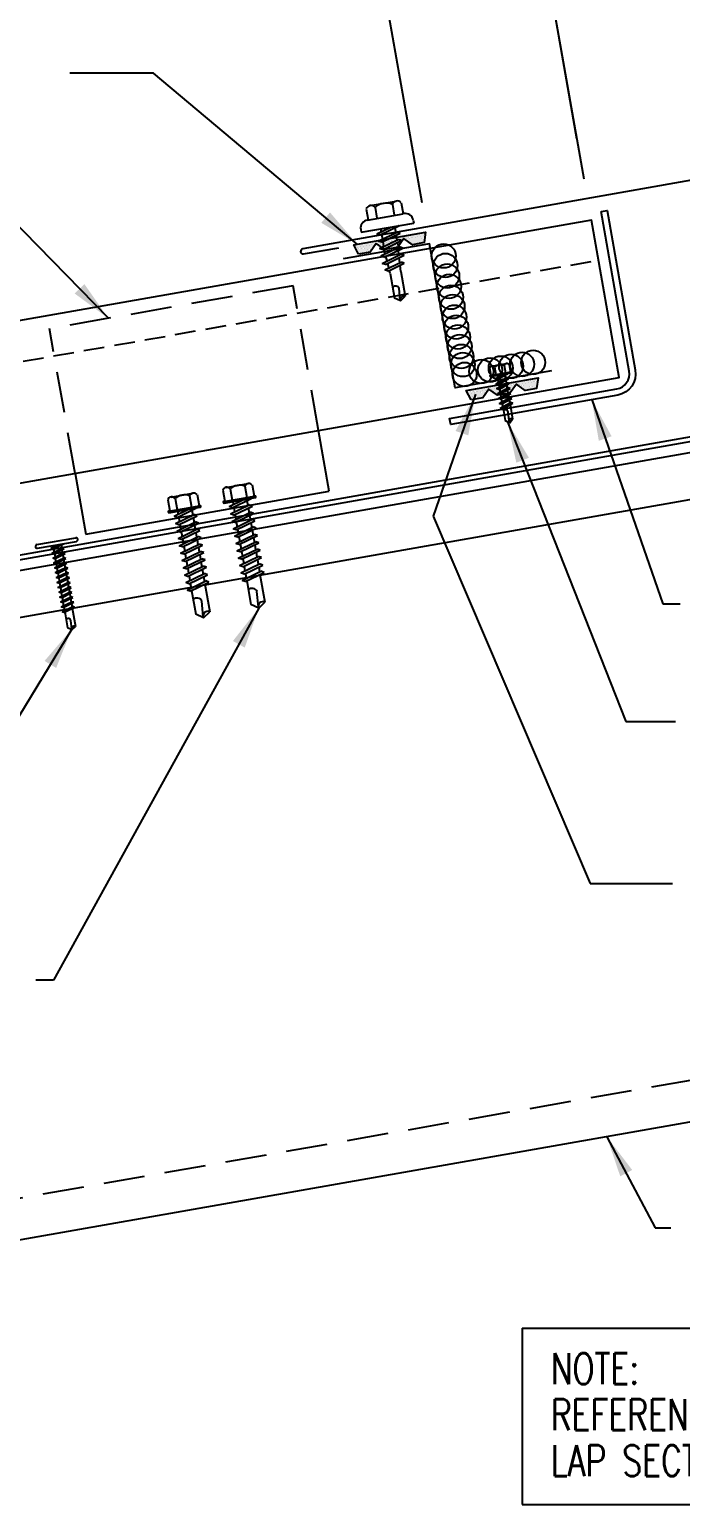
# Model space of a CAD drawing. Header units: inches. Extents: x 0 to 188, y 10 to 98.
# Drawn here: x 13.79 to 21.69, y 9.68 to 27.58 of the extents above; entities that cross this region are included whole.
import ezdxf

# ---------------------------------------------------------------- set-up
doc = ezdxf.new("R2010")
doc.units = ezdxf.units.IN
doc.header["$MEASUREMENT"] = 0
doc.linetypes.add('HIDDEN', pattern=[0.375, 0.25, -0.125])
doc.linetypes.add('HIDDEN2', pattern=[0.1875, 0.125, -0.0625])
for name, color, linetype in [('clip', 5, 'Continuous'), ('CLO', 3, 'Continuous'), ('DIM', 2, 'Continuous'), ('FASTENER', 9, 'Continuous'), ('PANEL', 11, 'Continuous'), ('PURLIN', 1, 'Continuous'), ('SEALANT', 8, 'Continuous'), ('STLA', 12, 'Continuous'), ('TAPE', 8, 'Continuous'), ('TEXT', 2, 'Continuous'), ('TRIM', 6, 'Continuous')]:
    doc.layers.add(name, color=color, linetype=linetype)
doc.styles.add('TEXT', font='SIMPLEX', dxfattribs={"width": 0.75, "height": 6})
doc.styles.add('TEXT1', font='ROMANS.shx', dxfattribs={"width": 0.75, "height": 0.375})
doc.dimstyles.new('DETAIL', dxfattribs={"dimscale": 4, "dimtxt": 0.375, "dimasz": 0.0625, "dimexe": 0.0625, "dimexo": 0.125, "dimgap": 0.0625, "dimtad": 1, "dimdec": 4, "dimzin": 3, "dimdsep": 46, "dimlunit": 4, "dimtxsty": 'TEXT1', "dimblk": 'ARCHTICK', "dimcen": 0.0625, "dimclrd": 7, "dimclre": 7, "dimclrt": 2, "dimadec": 0, "dimazin": 0, "dimtfac": 0.59375, "dimtdec": 4, "dimtmove": 0, "dimatfit": 3, "dimfxl": 0, "dimfrac": 2, "dimtolj": 1, "dimtzin": 3, "dimarcsym": 0})
doc.dimstyles.new('DETAIL$7', dxfattribs={"dimscale": 4, "dimtxt": 6, "dimasz": 0.125, "dimexe": 0.0625, "dimexo": 0.125, "dimgap": 0.0625, "dimtad": 1, "dimdec": 5, "dimzin": 3, "dimdsep": 46, "dimlunit": 4, "dimtxsty": 'TEXT', "dimblk": 'ARCHTICK', "dimcen": 0.0625, "dimclrd": 7, "dimclre": 7, "dimclrt": 2, "dimadec": 0, "dimazin": 0, "dimtfac": 0.666667, "dimtdec": 5, "dimtmove": 0, "dimatfit": 3, "dimfxl": 0, "dimfrac": 2, "dimtolj": 1, "dimtzin": 3, "dimarcsym": 0})

# ---------------------------------------------------------------- blocks, each defined once
blk = doc.blocks.new('_ArchTick')
at = {"color": 0, "linetype": 'ByBlock', "const_width": 0.15}
blk.add_lwpolyline([(-0.5, -0.5), (0.5, 0.5)], dxfattribs=at)
blk = doc.blocks.new('*D12')
at = {"layer": 'DEFPOINTS', "color": 0}
for p in [(19.963, 28.934), (20.61, 25.268), (18.644, 24.983)]:
    blk.add_point(p, dxfattribs=at)
at = {"layer": 'DIM', "color": 7, "lineweight": -2}
for p, q in [((20.523, 25.761), (19.92, 29.18)), ((18.557, 25.475), (17.965, 28.835)), ((18.008, 28.589), (19.963, 28.934))]:
    blk.add_line(p, q, dxfattribs=at)
at = {"layer": 'DIM', "color": 7, "lineweight": -2, "xscale": 0.25, "yscale": 0.25, "zscale": 0.25}
for p, rotation in [((19.963, 28.934), 10), ((18.008, 28.589), 190)]:
    blk.add_blockref('_ArchTick', p, dxfattribs=dict(at, rotation=rotation))
at = {"layer": 'DIM', "color": 2, "insert": (18.902, 29.227), "char_height": 0.375, "attachment_point": 5, "rotation": 10, "style": 'TEXT1'}
blk.add_mtext('\\A1;2"', dxfattribs=at)
blk = doc.blocks.new('sd3')
at = {"layer": 'FASTENER'}
for p, q in [((-0.24, 0.082), (0.24, 0.082)), ((-0.24, 0.037), (0.24, 0.037)), ((-0.078, 0.008), (0.023, 0.037)), ((-0.058, -0.003), (-0.078, 0.008)), ((-0.058, -0.003), (0.08, 0.036)), ((-0.048, 0.037), (-0.048, 0.017)), ((0.05, 0.027), (0.05, -0.016)), ((-0.078, -0.052), (0.06, -0.013)), ((-0.058, -0.064), (-0.078, -0.052)), ((-0.078, -0.112), (0.06, -0.073)), ((-0.058, -0.124), (-0.078, -0.112)), ((-0.078, -0.172), (0.06, -0.133)), ((-0.058, -0.184), (-0.078, -0.172)), ((-0.058, -0.064), (0.08, -0.024)), ((-0.058, -0.124), (0.08, -0.084)), ((-0.058, -0.184), (0.08, -0.144)), ((-0.048, -0.001), (-0.048, -0.044)), ((-0.048, -0.061), (-0.048, -0.104)), ((-0.048, -0.121), (-0.048, -0.164)), ((0.05, -0.033), (0.05, -0.076)), ((0.05, -0.093), (0.05, -0.136)), ((0.05, -0.153), (0.05, -0.196)), ((0.08, -0.024), (0.06, -0.013)), ((0.08, -0.084), (0.06, -0.073)), ((0.08, -0.144), (0.06, -0.133)), ((-0.078, -0.232), (0.06, -0.193)), ((-0.058, -0.244), (-0.078, -0.232)), ((-0.078, -0.292), (0.06, -0.253)), ((-0.058, -0.304), (-0.078, -0.292)), ((-0.078, -0.353), (0.06, -0.313)), ((-0.058, -0.364), (-0.078, -0.353)), ((-0.058, -0.244), (0.08, -0.204)), ((-0.058, -0.304), (0.08, -0.264)), ((-0.058, -0.364), (0.08, -0.325)), ((-0.048, -0.181), (-0.048, -0.224)), ((-0.048, -0.241), (-0.048, -0.284)), ((-0.048, -0.301), (-0.048, -0.344)), ((0.05, -0.213), (0.05, -0.256)), ((0.05, -0.273), (0.05, -0.316)), ((0.05, -0.333), (0.05, -0.376)), ((0.08, -0.204), (0.06, -0.193)), ((0.08, -0.264), (0.06, -0.253)), ((0.08, -0.325), (0.06, -0.313)), ((-0.078, -0.413), (0.06, -0.373)), ((-0.058, -0.424), (-0.078, -0.413)), ((-0.078, -0.473), (0.06, -0.433)), ((-0.058, -0.484), (-0.078, -0.473)), ((-0.078, -0.533), (0.06, -0.493)), ((-0.058, -0.544), (-0.078, -0.533)), ((-0.058, -0.424), (0.08, -0.385)), ((-0.058, -0.484), (0.08, -0.445)), ((-0.058, -0.544), (0.08, -0.505)), ((-0.048, -0.361), (-0.048, -0.404)), ((-0.048, -0.421), (-0.048, -0.464)), ((-0.048, -0.481), (-0.048, -0.524)), ((0.05, -0.393), (0.05, -0.436)), ((0.05, -0.453), (0.05, -0.496)), ((0.05, -0.513), (0.05, -0.556)), ((0.08, -0.385), (0.06, -0.373)), ((0.08, -0.445), (0.06, -0.433)), ((0.08, -0.505), (0.06, -0.493)), ((-0.078, -0.593), (0.06, -0.553)), ((-0.058, -0.604), (-0.078, -0.593)), ((-0.078, -0.653), (0.06, -0.614)), ((-0.058, -0.664), (-0.078, -0.653)), ((-0.078, -0.713), (0.06, -0.674)), ((-0.058, -0.724), (-0.078, -0.713)), ((-0.058, -0.604), (0.08, -0.565)), ((-0.058, -0.664), (0.08, -0.625)), ((-0.058, -0.724), (0.08, -0.685)), ((-0.048, -0.541), (-0.048, -0.584)), ((-0.048, -0.601), (-0.048, -0.644)), ((-0.048, -0.662), (-0.048, -0.704)), ((0.05, -0.573), (0.05, -0.616)), ((0.05, -0.634), (0.05, -0.676)), ((0.05, -0.694), (0.05, -0.737)), ((0.08, -0.565), (0.06, -0.553)), ((0.08, -0.625), (0.06, -0.614)), ((0.08, -0.685), (0.06, -0.674)), ((-0.078, -0.773), (0.06, -0.734)), ((-0.058, -0.785), (-0.078, -0.773)), ((-0.058, -0.785), (0.08, -0.745)), ((-0.048, -0.722), (-0.048, -0.765)), ((-0.048, -0.782), (-0.048, -0.977)), ((0.05, -0.754), (0.05, -0.977)), ((0.08, -0.745), (0.06, -0.734)), ((0.001, -1.011), (-0.048, -0.977)), ((0, -1.003), (0.009, -0.896)), ((0.001, -1.011), (0.05, -0.977))]:
    blk.add_line(p, q, dxfattribs=at)
for centre, radius, start, end in [((-0.238, 0.06), 0.0227, 94.6639, 265.3361), ((0.238, 0.06), 0.0227, 274.6639, 85.3361), ((-0.025, -0.903), 0.0349, 11.1445, 130.906), ((0.032, -1.003), 0.032, 55.4585, 194.8454)]:
    blk.add_arc(centre, radius, start, end, dxfattribs=at)
blk = doc.blocks.new('*X8')
at = {"color": 0}
for p, q in [((-0.434, 0.135), (-0.434, 0.135)), ((-0.434, 0.123), (-0.434, 0.123)), ((-0.422, 0.141), (-0.422, 0.141)), ((-0.422, 0.129), (-0.422, 0.129)), ((-0.422, 0.117), (-0.422, 0.117)), ((-0.422, 0.105), (-0.422, 0.105)), ((-0.422, 0.094), (-0.422, 0.094)), ((-0.422, 0.082), (-0.422, 0.082)), ((-0.41, 0.135), (-0.41, 0.135)), ((-0.41, 0.123), (-0.41, 0.123)), ((-0.41, 0.111), (-0.41, 0.111)), ((-0.41, 0.1), (-0.41, 0.1)), ((-0.41, 0.088), (-0.41, 0.088)), ((-0.41, 0.076), (-0.41, 0.076)), ((-0.41, 0.064), (-0.41, 0.064)), ((-0.41, 0.053), (-0.41, 0.053)), ((-0.41, 0.041), (-0.41, 0.041)), ((-0.398, 0.141), (-0.398, 0.141)), ((-0.398, 0.129), (-0.398, 0.129)), ((-0.398, 0.117), (-0.398, 0.117)), ((-0.398, 0.105), (-0.398, 0.105)), ((-0.398, 0.094), (-0.398, 0.094)), ((-0.398, 0.082), (-0.398, 0.082)), ((-0.398, 0.07), (-0.398, 0.07)), ((-0.398, 0.059), (-0.398, 0.059)), ((-0.398, 0.047), (-0.398, 0.047)), ((-0.398, 0.035), (-0.398, 0.035)), ((-0.398, 0.023), (-0.398, 0.023)), ((-0.387, 0.135), (-0.387, 0.135)), ((-0.387, 0.123), (-0.387, 0.123)), ((-0.387, 0.111), (-0.387, 0.111)), ((-0.387, 0.1), (-0.387, 0.1)), ((-0.387, 0.088), (-0.387, 0.088)), ((-0.387, 0.076), (-0.387, 0.076)), ((-0.387, 0.064), (-0.387, 0.064)), ((-0.387, 0.053), (-0.387, 0.053)), ((-0.387, 0.041), (-0.387, 0.041)), ((-0.387, 0.029), (-0.387, 0.029)), ((-0.375, 0.141), (-0.375, 0.141)), ((-0.375, 0.129), (-0.375, 0.129)), ((-0.375, 0.117), (-0.375, 0.117)), ((-0.375, 0.105), (-0.375, 0.105)), ((-0.375, 0.094), (-0.375, 0.094)), ((-0.375, 0.082), (-0.375, 0.082)), ((-0.375, 0.07), (-0.375, 0.07)), ((-0.375, 0.059), (-0.375, 0.059)), ((-0.375, 0.047), (-0.375, 0.047)), ((-0.375, 0.035), (-0.375, 0.035)), ((-0.375, 0.023), (-0.375, 0.023)), ((-0.363, 0.135), (-0.363, 0.135)), ((-0.363, 0.123), (-0.363, 0.123)), ((-0.363, 0.111), (-0.363, 0.111)), ((-0.363, 0.1), (-0.363, 0.1)), ((-0.363, 0.088), (-0.363, 0.088)), ((-0.363, 0.076), (-0.363, 0.076)), ((-0.363, 0.064), (-0.363, 0.064)), ((-0.363, 0.053), (-0.363, 0.053)), ((-0.363, 0.041), (-0.363, 0.041)), ((-0.363, 0.029), (-0.363, 0.029)), ((-0.352, 0.141), (-0.352, 0.141)), ((-0.352, 0.129), (-0.352, 0.129)), ((-0.352, 0.117), (-0.352, 0.117)), ((-0.352, 0.105), (-0.352, 0.105)), ((-0.352, 0.094), (-0.352, 0.094)), ((-0.352, 0.082), (-0.352, 0.082)), ((-0.352, 0.07), (-0.352, 0.07)), ((-0.352, 0.059), (-0.352, 0.059)), ((-0.352, 0.047), (-0.352, 0.047)), ((-0.352, 0.035), (-0.352, 0.035)), ((-0.352, 0.023), (-0.352, 0.023)), ((-0.34, 0.135), (-0.34, 0.135)), ((-0.34, 0.123), (-0.34, 0.123)), ((-0.34, 0.111), (-0.34, 0.111)), ((-0.34, 0.1), (-0.34, 0.1)), ((-0.34, 0.088), (-0.34, 0.088)), ((-0.34, 0.076), (-0.34, 0.076)), ((-0.34, 0.064), (-0.34, 0.064)), ((-0.34, 0.053), (-0.34, 0.053)), ((-0.34, 0.041), (-0.34, 0.041)), ((-0.34, 0.029), (-0.34, 0.029)), ((-0.328, 0.141), (-0.328, 0.141)), ((-0.328, 0.129), (-0.328, 0.129)), ((-0.328, 0.117), (-0.328, 0.117)), ((-0.328, 0.105), (-0.328, 0.105)), ((-0.328, 0.094), (-0.328, 0.094)), ((-0.328, 0.082), (-0.328, 0.082)), ((-0.328, 0.07), (-0.328, 0.07)), ((-0.328, 0.059), (-0.328, 0.059)), ((-0.328, 0.047), (-0.328, 0.047)), ((-0.328, 0.035), (-0.328, 0.035)), ((-0.328, 0.023), (-0.328, 0.023)), ((-0.316, 0.135), (-0.316, 0.135)), ((-0.316, 0.123), (-0.316, 0.123)), ((-0.316, 0.111), (-0.316, 0.111)), ((-0.316, 0.1), (-0.316, 0.1)), ((-0.316, 0.088), (-0.316, 0.088)), ((-0.316, 0.076), (-0.316, 0.076)), ((-0.316, 0.064), (-0.316, 0.064)), ((-0.316, 0.053), (-0.316, 0.053)), ((-0.316, 0.041), (-0.316, 0.041)), ((-0.316, 0.029), (-0.316, 0.029)), ((-0.305, 0.141), (-0.305, 0.141)), ((-0.305, 0.129), (-0.305, 0.129)), ((-0.305, 0.117), (-0.305, 0.117)), ((-0.305, 0.105), (-0.305, 0.105)), ((-0.305, 0.094), (-0.305, 0.094)), ((-0.305, 0.082), (-0.305, 0.082)), ((-0.305, 0.07), (-0.305, 0.07)), ((-0.305, 0.059), (-0.305, 0.059)), ((-0.305, 0.047), (-0.305, 0.047)), ((-0.305, 0.035), (-0.305, 0.035)), ((-0.305, 0.023), (-0.305, 0.023)), ((-0.293, 0.135), (-0.293, 0.135)), ((-0.293, 0.123), (-0.293, 0.123)), ((-0.293, 0.111), (-0.293, 0.111)), ((-0.293, 0.1), (-0.293, 0.1)), ((-0.293, 0.088), (-0.293, 0.088)), ((-0.293, 0.076), (-0.293, 0.076)), ((-0.293, 0.064), (-0.293, 0.064)), ((-0.293, 0.053), (-0.293, 0.053)), ((-0.293, 0.041), (-0.293, 0.041)), ((-0.293, 0.029), (-0.293, 0.029)), ((-0.281, 0.141), (-0.281, 0.141)), ((-0.281, 0.129), (-0.281, 0.129)), ((-0.281, 0.117), (-0.281, 0.117)), ((-0.281, 0.105), (-0.281, 0.105)), ((-0.281, 0.094), (-0.281, 0.094)), ((-0.281, 0.082), (-0.281, 0.082)), ((-0.281, 0.07), (-0.281, 0.07)), ((-0.281, 0.059), (-0.281, 0.059)), ((-0.281, 0.047), (-0.281, 0.047)), ((-0.281, 0.035), (-0.281, 0.035)), ((-0.281, 0.023), (-0.281, 0.023)), ((-0.27, 0.135), (-0.27, 0.135)), ((-0.27, 0.123), (-0.27, 0.123)), ((-0.27, 0.111), (-0.27, 0.111)), ((-0.27, 0.1), (-0.27, 0.1)), ((-0.27, 0.088), (-0.27, 0.088)), ((-0.27, 0.076), (-0.27, 0.076)), ((-0.27, 0.064), (-0.27, 0.064)), ((-0.27, 0.053), (-0.27, 0.053)), ((-0.27, 0.041), (-0.27, 0.041)), ((-0.27, 0.029), (-0.27, 0.029)), ((-0.258, 0.141), (-0.258, 0.141)), ((-0.258, 0.129), (-0.258, 0.129)), ((-0.258, 0.117), (-0.258, 0.117)), ((-0.258, 0.105), (-0.258, 0.105)), ((-0.258, 0.094), (-0.258, 0.094)), ((-0.258, 0.082), (-0.258, 0.082)), ((-0.258, 0.07), (-0.258, 0.07)), ((-0.258, 0.059), (-0.258, 0.059)), ((-0.258, 0.047), (-0.258, 0.047)), ((-0.258, 0.035), (-0.258, 0.035)), ((-0.258, 0.023), (-0.258, 0.023)), ((-0.246, 0.135), (-0.246, 0.135)), ((-0.246, 0.123), (-0.246, 0.123)), ((-0.246, 0.111), (-0.246, 0.111)), ((-0.246, 0.1), (-0.246, 0.1)), ((-0.246, 0.088), (-0.246, 0.088)), ((-0.246, 0.076), (-0.246, 0.076)), ((-0.246, 0.064), (-0.246, 0.064)), ((-0.246, 0.053), (-0.246, 0.053)), ((-0.246, 0.041), (-0.246, 0.041)), ((-0.234, 0.141), (-0.234, 0.141)), ((-0.234, 0.129), (-0.234, 0.129)), ((-0.234, 0.117), (-0.234, 0.117)), ((-0.234, 0.105), (-0.234, 0.105)), ((-0.234, 0.094), (-0.234, 0.094)), ((-0.234, 0.082), (-0.234, 0.082)), ((-0.234, 0.07), (-0.234, 0.07)), ((-0.234, 0.059), (-0.234, 0.059)), ((-0.234, 0.047), (-0.234, 0.047)), ((-0.223, 0.135), (-0.223, 0.135)), ((-0.223, 0.123), (-0.223, 0.123)), ((-0.223, 0.111), (-0.223, 0.111)), ((-0.223, 0.1), (-0.223, 0.1)), ((-0.223, 0.088), (-0.223, 0.088)), ((-0.223, 0.076), (-0.223, 0.076)), ((-0.223, 0.064), (-0.223, 0.064)), ((-0.211, 0.141), (-0.211, 0.141)), ((-0.211, 0.129), (-0.211, 0.129)), ((-0.211, 0.117), (-0.211, 0.117)), ((-0.211, 0.105), (-0.211, 0.105)), ((-0.211, 0.094), (-0.211, 0.094)), ((-0.211, 0.082), (-0.211, 0.082)), ((-0.211, 0.07), (-0.211, 0.07)), ((-0.199, 0.135), (-0.199, 0.135)), ((-0.199, 0.123), (-0.199, 0.123)), ((-0.199, 0.111), (-0.199, 0.111)), ((-0.199, 0.1), (-0.199, 0.1)), ((-0.199, 0.088), (-0.199, 0.088)), ((-0.188, 0.141), (-0.188, 0.141)), ((-0.188, 0.129), (-0.188, 0.129)), ((-0.188, 0.117), (-0.188, 0.117)), ((-0.188, 0.105), (-0.188, 0.105)), ((-0.188, 0.094), (-0.188, 0.094)), ((-0.176, 0.135), (-0.176, 0.135)), ((-0.176, 0.123), (-0.176, 0.123)), ((-0.176, 0.111), (-0.176, 0.111)), ((-0.164, 0.141), (-0.164, 0.141)), ((-0.164, 0.129), (-0.164, 0.129)), ((-0.164, 0.117), (-0.164, 0.117)), ((-0.164, 0.105), (-0.164, 0.105)), ((-0.152, 0.135), (-0.152, 0.135)), ((-0.152, 0.123), (-0.152, 0.123)), ((-0.152, 0.111), (-0.152, 0.111)), ((-0.152, 0.1), (-0.152, 0.1)), ((-0.141, 0.141), (-0.141, 0.141)), ((-0.141, 0.129), (-0.141, 0.129)), ((-0.141, 0.117), (-0.141, 0.117)), ((-0.141, 0.105), (-0.141, 0.105)), ((-0.141, 0.094), (-0.141, 0.094)), ((-0.141, 0.082), (-0.141, 0.082)), ((-0.129, 0.135), (-0.129, 0.135)), ((-0.129, 0.123), (-0.129, 0.123)), ((-0.129, 0.111), (-0.129, 0.111)), ((-0.129, 0.1), (-0.129, 0.1)), ((-0.129, 0.088), (-0.129, 0.088)), ((-0.129, 0.076), (-0.129, 0.076)), ((-0.117, 0.141), (-0.117, 0.141)), ((-0.117, 0.129), (-0.117, 0.129)), ((-0.117, 0.117), (-0.117, 0.117)), ((-0.117, 0.105), (-0.117, 0.105)), ((-0.117, 0.094), (-0.117, 0.094)), ((-0.117, 0.082), (-0.117, 0.082)), ((-0.117, 0.07), (-0.117, 0.07)), ((-0.117, 0.059), (-0.117, 0.059)), ((-0.105, 0.135), (-0.105, 0.135)), ((-0.105, 0.123), (-0.105, 0.123)), ((-0.105, 0.111), (-0.105, 0.111)), ((-0.105, 0.1), (-0.105, 0.1)), ((-0.105, 0.088), (-0.105, 0.088)), ((-0.105, 0.076), (-0.105, 0.076)), ((-0.105, 0.064), (-0.105, 0.064)), ((-0.105, 0.053), (-0.105, 0.053)), ((-0.094, 0.141), (-0.094, 0.141)), ((-0.094, 0.129), (-0.094, 0.129)), ((-0.094, 0.117), (-0.094, 0.117)), ((-0.094, 0.105), (-0.094, 0.105)), ((-0.094, 0.094), (-0.094, 0.094)), ((-0.094, 0.082), (-0.094, 0.082)), ((-0.094, 0.07), (-0.094, 0.07)), ((-0.094, 0.059), (-0.094, 0.059)), ((-0.094, 0.047), (-0.094, 0.047)), ((-0.094, 0.035), (-0.094, 0.035)), ((-0.082, 0.135), (-0.082, 0.135)), ((-0.082, 0.123), (-0.082, 0.123)), ((-0.082, 0.111), (-0.082, 0.111)), ((-0.082, 0.1), (-0.082, 0.1)), ((-0.082, 0.088), (-0.082, 0.088)), ((-0.082, 0.076), (-0.082, 0.076)), ((-0.082, 0.064), (-0.082, 0.064)), ((-0.082, 0.053), (-0.082, 0.053)), ((-0.082, 0.041), (-0.082, 0.041)), ((-0.082, 0.029), (-0.082, 0.029)), ((-0.07, 0.141), (-0.07, 0.141)), ((-0.07, 0.129), (-0.07, 0.129)), ((-0.07, 0.117), (-0.07, 0.117)), ((-0.07, 0.105), (-0.07, 0.105)), ((-0.07, 0.094), (-0.07, 0.094)), ((-0.07, 0.082), (-0.07, 0.082)), ((-0.07, 0.07), (-0.07, 0.07)), ((-0.07, 0.059), (-0.07, 0.059)), ((-0.07, 0.047), (-0.07, 0.047)), ((-0.07, 0.035), (-0.07, 0.035)), ((-0.07, 0.023), (-0.07, 0.023)), ((-0.059, 0.135), (-0.059, 0.135)), ((-0.059, 0.123), (-0.059, 0.123)), ((-0.059, 0.111), (-0.059, 0.111)), ((-0.059, 0.1), (-0.059, 0.1)), ((-0.059, 0.088), (-0.059, 0.088)), ((-0.059, 0.076), (-0.059, 0.076)), ((-0.059, 0.064), (-0.059, 0.064)), ((-0.059, 0.053), (-0.059, 0.053)), ((-0.059, 0.041), (-0.059, 0.041)), ((-0.059, 0.029), (-0.059, 0.029)), ((-0.047, 0.141), (-0.047, 0.141)), ((-0.047, 0.129), (-0.047, 0.129)), ((-0.047, 0.117), (-0.047, 0.117)), ((-0.047, 0.105), (-0.047, 0.105)), ((-0.047, 0.094), (-0.047, 0.094)), ((-0.047, 0.082), (-0.047, 0.082)), ((-0.047, 0.07), (-0.047, 0.07)), ((-0.047, 0.059), (-0.047, 0.059)), ((-0.047, 0.047), (-0.047, 0.047)), ((-0.047, 0.035), (-0.047, 0.035)), ((-0.047, 0.023), (-0.047, 0.023)), ((-0.035, 0.135), (-0.035, 0.135)), ((-0.035, 0.123), (-0.035, 0.123)), ((-0.035, 0.111), (-0.035, 0.111)), ((-0.035, 0.1), (-0.035, 0.1)), ((-0.035, 0.088), (-0.035, 0.088)), ((-0.035, 0.076), (-0.035, 0.076)), ((-0.035, 0.064), (-0.035, 0.064)), ((-0.035, 0.053), (-0.035, 0.053)), ((-0.035, 0.041), (-0.035, 0.041)), ((-0.035, 0.029), (-0.035, 0.029)), ((-0.023, 0.141), (-0.023, 0.141)), ((-0.023, 0.129), (-0.023, 0.129)), ((-0.023, 0.117), (-0.023, 0.117)), ((-0.023, 0.105), (-0.023, 0.105)), ((-0.023, 0.094), (-0.023, 0.094)), ((-0.023, 0.082), (-0.023, 0.082)), ((-0.023, 0.07), (-0.023, 0.07)), ((-0.023, 0.059), (-0.023, 0.059)), ((-0.023, 0.047), (-0.023, 0.047)), ((-0.023, 0.035), (-0.023, 0.035)), ((-0.023, 0.023), (-0.023, 0.023)), ((-0.012, 0.135), (-0.012, 0.135)), ((-0.012, 0.123), (-0.012, 0.123)), ((-0.012, 0.111), (-0.012, 0.111)), ((-0.012, 0.1), (-0.012, 0.1)), ((-0.012, 0.088), (-0.012, 0.088)), ((-0.012, 0.076), (-0.012, 0.076)), ((-0.012, 0.064), (-0.012, 0.064)), ((-0.012, 0.053), (-0.012, 0.053)), ((-0.012, 0.041), (-0.012, 0.041)), ((-0.012, 0.029), (-0.012, 0.029)), ((0, 0.141), (0, 0.141)), ((0, 0.129), (0, 0.129)), ((0, 0.117), (0, 0.117)), ((0, 0.105), (0, 0.105)), ((0, 0.094), (0, 0.094)), ((0, 0.082), (0, 0.082)), ((0, 0.07), (0, 0.07)), ((0, 0.059), (0, 0.059)), ((0, 0.047), (0, 0.047)), ((0, 0.035), (0, 0.035)), ((0, 0.023), (0, 0.023)), ((0.012, 0.135), (0.012, 0.135)), ((0.012, 0.123), (0.012, 0.123)), ((0.012, 0.111), (0.012, 0.111)), ((0.012, 0.1), (0.012, 0.1)), ((0.012, 0.088), (0.012, 0.088)), ((0.012, 0.076), (0.012, 0.076)), ((0.012, 0.064), (0.012, 0.064)), ((0.012, 0.053), (0.012, 0.053)), ((0.012, 0.041), (0.012, 0.041)), ((0.012, 0.029), (0.012, 0.029)), ((0.023, 0.141), (0.023, 0.141)), ((0.023, 0.129), (0.023, 0.129)), ((0.023, 0.117), (0.023, 0.117)), ((0.023, 0.105), (0.023, 0.105)), ((0.023, 0.094), (0.023, 0.094)), ((0.023, 0.082), (0.023, 0.082)), ((0.023, 0.07), (0.023, 0.07)), ((0.023, 0.059), (0.023, 0.059)), ((0.023, 0.047), (0.023, 0.047)), ((0.023, 0.035), (0.023, 0.035)), ((0.023, 0.023), (0.023, 0.023)), ((0.035, 0.135), (0.035, 0.135)), ((0.035, 0.123), (0.035, 0.123)), ((0.035, 0.111), (0.035, 0.111)), ((0.035, 0.1), (0.035, 0.1)), ((0.035, 0.088), (0.035, 0.088)), ((0.035, 0.076), (0.035, 0.076)), ((0.035, 0.064), (0.035, 0.064)), ((0.035, 0.053), (0.035, 0.053)), ((0.035, 0.041), (0.035, 0.041)), ((0.035, 0.029), (0.035, 0.029)), ((0.047, 0.141), (0.047, 0.141)), ((0.047, 0.129), (0.047, 0.129)), ((0.047, 0.117), (0.047, 0.117)), ((0.047, 0.105), (0.047, 0.105)), ((0.047, 0.094), (0.047, 0.094)), ((0.047, 0.082), (0.047, 0.082)), ((0.047, 0.07), (0.047, 0.07)), ((0.047, 0.059), (0.047, 0.059)), ((0.047, 0.047), (0.047, 0.047)), ((0.047, 0.035), (0.047, 0.035)), ((0.047, 0.023), (0.047, 0.023)), ((0.059, 0.135), (0.059, 0.135)), ((0.059, 0.123), (0.059, 0.123)), ((0.059, 0.111), (0.059, 0.111)), ((0.059, 0.1), (0.059, 0.1)), ((0.059, 0.088), (0.059, 0.088)), ((0.059, 0.076), (0.059, 0.076)), ((0.059, 0.064), (0.059, 0.064)), ((0.059, 0.053), (0.059, 0.053)), ((0.059, 0.041), (0.059, 0.041)), ((0.059, 0.029), (0.059, 0.029)), ((0.07, 0.141), (0.07, 0.141)), ((0.07, 0.129), (0.07, 0.129)), ((0.07, 0.117), (0.07, 0.117)), ((0.07, 0.105), (0.07, 0.105)), ((0.07, 0.094), (0.07, 0.094)), ((0.07, 0.082), (0.07, 0.082)), ((0.07, 0.07), (0.07, 0.07)), ((0.07, 0.059), (0.07, 0.059)), ((0.07, 0.047), (0.07, 0.047)), ((0.07, 0.035), (0.07, 0.035)), ((0.07, 0.023), (0.07, 0.023)), ((0.082, 0.135), (0.082, 0.135)), ((0.082, 0.123), (0.082, 0.123)), ((0.082, 0.111), (0.082, 0.111)), ((0.082, 0.1), (0.082, 0.1)), ((0.082, 0.088), (0.082, 0.088)), ((0.082, 0.076), (0.082, 0.076)), ((0.082, 0.064), (0.082, 0.064)), ((0.082, 0.053), (0.082, 0.053)), ((0.082, 0.041), (0.082, 0.041)), ((0.082, 0.029), (0.082, 0.029)), ((0.094, 0.141), (0.094, 0.141)), ((0.094, 0.129), (0.094, 0.129)), ((0.094, 0.117), (0.094, 0.117)), ((0.094, 0.105), (0.094, 0.105)), ((0.094, 0.094), (0.094, 0.094)), ((0.094, 0.082), (0.094, 0.082)), ((0.094, 0.07), (0.094, 0.07)), ((0.094, 0.059), (0.094, 0.059)), ((0.094, 0.047), (0.094, 0.047)), ((0.094, 0.035), (0.094, 0.035)), ((0.105, 0.135), (0.105, 0.135)), ((0.105, 0.123), (0.105, 0.123)), ((0.105, 0.111), (0.105, 0.111)), ((0.105, 0.1), (0.105, 0.1)), ((0.105, 0.088), (0.105, 0.088)), ((0.105, 0.076), (0.105, 0.076)), ((0.105, 0.064), (0.105, 0.064)), ((0.105, 0.053), (0.105, 0.053)), ((0.117, 0.141), (0.117, 0.141)), ((0.117, 0.129), (0.117, 0.129)), ((0.117, 0.117), (0.117, 0.117)), ((0.117, 0.105), (0.117, 0.105)), ((0.117, 0.094), (0.117, 0.094)), ((0.117, 0.082), (0.117, 0.082)), ((0.117, 0.07), (0.117, 0.07)), ((0.117, 0.059), (0.117, 0.059)), ((0.129, 0.135), (0.129, 0.135)), ((0.129, 0.123), (0.129, 0.123)), ((0.129, 0.111), (0.129, 0.111)), ((0.129, 0.1), (0.129, 0.1)), ((0.129, 0.088), (0.129, 0.088)), ((0.129, 0.076), (0.129, 0.076)), ((0.141, 0.141), (0.141, 0.141)), ((0.141, 0.129), (0.141, 0.129)), ((0.141, 0.117), (0.141, 0.117)), ((0.141, 0.105), (0.141, 0.105)), ((0.141, 0.094), (0.141, 0.094)), ((0.141, 0.082), (0.141, 0.082)), ((0.152, 0.135), (0.152, 0.135)), ((0.152, 0.123), (0.152, 0.123)), ((0.152, 0.111), (0.152, 0.111)), ((0.152, 0.1), (0.152, 0.1)), ((0.164, 0.141), (0.164, 0.141)), ((0.164, 0.129), (0.164, 0.129)), ((0.164, 0.117), (0.164, 0.117)), ((0.164, 0.105), (0.164, 0.105)), ((0.176, 0.135), (0.176, 0.135)), ((0.176, 0.123), (0.176, 0.123)), ((0.176, 0.111), (0.176, 0.111)), ((0.188, 0.141), (0.188, 0.141)), ((0.188, 0.129), (0.188, 0.129)), ((0.188, 0.117), (0.188, 0.117)), ((0.188, 0.105), (0.188, 0.105)), ((0.188, 0.094), (0.188, 0.094)), ((0.199, 0.135), (0.199, 0.135)), ((0.199, 0.123), (0.199, 0.123)), ((0.199, 0.111), (0.199, 0.111)), ((0.199, 0.1), (0.199, 0.1)), ((0.199, 0.088), (0.199, 0.088)), ((0.211, 0.141), (0.211, 0.141)), ((0.211, 0.129), (0.211, 0.129)), ((0.211, 0.117), (0.211, 0.117)), ((0.211, 0.105), (0.211, 0.105)), ((0.211, 0.094), (0.211, 0.094)), ((0.211, 0.082), (0.211, 0.082)), ((0.211, 0.07), (0.211, 0.07)), ((0.223, 0.135), (0.223, 0.135)), ((0.223, 0.123), (0.223, 0.123)), ((0.223, 0.111), (0.223, 0.111)), ((0.223, 0.1), (0.223, 0.1)), ((0.223, 0.088), (0.223, 0.088)), ((0.223, 0.076), (0.223, 0.076)), ((0.223, 0.064), (0.223, 0.064)), ((0.234, 0.141), (0.234, 0.141)), ((0.234, 0.129), (0.234, 0.129)), ((0.234, 0.117), (0.234, 0.117)), ((0.234, 0.105), (0.234, 0.105)), ((0.234, 0.094), (0.234, 0.094)), ((0.234, 0.082), (0.234, 0.082)), ((0.234, 0.07), (0.234, 0.07)), ((0.234, 0.059), (0.234, 0.059)), ((0.234, 0.047), (0.234, 0.047)), ((0.246, 0.135), (0.246, 0.135)), ((0.246, 0.123), (0.246, 0.123)), ((0.246, 0.111), (0.246, 0.111)), ((0.246, 0.1), (0.246, 0.1)), ((0.246, 0.088), (0.246, 0.088)), ((0.246, 0.076), (0.246, 0.076)), ((0.246, 0.064), (0.246, 0.064)), ((0.246, 0.053), (0.246, 0.053)), ((0.246, 0.041), (0.246, 0.041)), ((0.258, 0.141), (0.258, 0.141)), ((0.258, 0.129), (0.258, 0.129)), ((0.258, 0.117), (0.258, 0.117)), ((0.258, 0.105), (0.258, 0.105)), ((0.258, 0.094), (0.258, 0.094)), ((0.258, 0.082), (0.258, 0.082)), ((0.258, 0.07), (0.258, 0.07)), ((0.258, 0.059), (0.258, 0.059)), ((0.258, 0.047), (0.258, 0.047)), ((0.258, 0.035), (0.258, 0.035)), ((0.258, 0.023), (0.258, 0.023)), ((0.27, 0.135), (0.27, 0.135)), ((0.27, 0.123), (0.27, 0.123)), ((0.27, 0.111), (0.27, 0.111)), ((0.27, 0.1), (0.27, 0.1)), ((0.27, 0.088), (0.27, 0.088)), ((0.27, 0.076), (0.27, 0.076)), ((0.27, 0.064), (0.27, 0.064)), ((0.27, 0.053), (0.27, 0.053)), ((0.27, 0.041), (0.27, 0.041)), ((0.27, 0.029), (0.27, 0.029)), ((0.281, 0.141), (0.281, 0.141)), ((0.281, 0.129), (0.281, 0.129)), ((0.281, 0.117), (0.281, 0.117)), ((0.281, 0.105), (0.281, 0.105)), ((0.281, 0.094), (0.281, 0.094)), ((0.281, 0.082), (0.281, 0.082)), ((0.281, 0.07), (0.281, 0.07)), ((0.281, 0.059), (0.281, 0.059)), ((0.281, 0.047), (0.281, 0.047)), ((0.281, 0.035), (0.281, 0.035)), ((0.281, 0.023), (0.281, 0.023)), ((0.293, 0.135), (0.293, 0.135)), ((0.293, 0.123), (0.293, 0.123)), ((0.293, 0.111), (0.293, 0.111)), ((0.293, 0.1), (0.293, 0.1)), ((0.293, 0.088), (0.293, 0.088)), ((0.293, 0.076), (0.293, 0.076)), ((0.293, 0.064), (0.293, 0.064)), ((0.293, 0.053), (0.293, 0.053)), ((0.293, 0.041), (0.293, 0.041)), ((0.293, 0.029), (0.293, 0.029)), ((0.305, 0.141), (0.305, 0.141)), ((0.305, 0.129), (0.305, 0.129)), ((0.305, 0.117), (0.305, 0.117)), ((0.305, 0.105), (0.305, 0.105)), ((0.305, 0.094), (0.305, 0.094)), ((0.305, 0.082), (0.305, 0.082)), ((0.305, 0.07), (0.305, 0.07)), ((0.305, 0.059), (0.305, 0.059)), ((0.305, 0.047), (0.305, 0.047)), ((0.305, 0.035), (0.305, 0.035)), ((0.305, 0.023), (0.305, 0.023)), ((0.316, 0.135), (0.316, 0.135)), ((0.316, 0.123), (0.316, 0.123)), ((0.316, 0.111), (0.316, 0.111)), ((0.316, 0.1), (0.316, 0.1)), ((0.316, 0.088), (0.316, 0.088)), ((0.316, 0.076), (0.316, 0.076)), ((0.316, 0.064), (0.316, 0.064)), ((0.316, 0.053), (0.316, 0.053)), ((0.316, 0.041), (0.316, 0.041)), ((0.316, 0.029), (0.316, 0.029)), ((0.328, 0.141), (0.328, 0.141)), ((0.328, 0.129), (0.328, 0.129)), ((0.328, 0.117), (0.328, 0.117)), ((0.328, 0.105), (0.328, 0.105)), ((0.328, 0.094), (0.328, 0.094)), ((0.328, 0.082), (0.328, 0.082)), ((0.328, 0.07), (0.328, 0.07)), ((0.328, 0.059), (0.328, 0.059)), ((0.328, 0.047), (0.328, 0.047)), ((0.328, 0.035), (0.328, 0.035)), ((0.328, 0.023), (0.328, 0.023)), ((0.34, 0.135), (0.34, 0.135)), ((0.34, 0.123), (0.34, 0.123)), ((0.34, 0.111), (0.34, 0.111)), ((0.34, 0.1), (0.34, 0.1)), ((0.34, 0.088), (0.34, 0.088)), ((0.34, 0.076), (0.34, 0.076)), ((0.34, 0.064), (0.34, 0.064)), ((0.34, 0.053), (0.34, 0.053)), ((0.34, 0.041), (0.34, 0.041)), ((0.34, 0.029), (0.34, 0.029)), ((0.352, 0.141), (0.352, 0.141)), ((0.352, 0.129), (0.352, 0.129)), ((0.352, 0.117), (0.352, 0.117)), ((0.352, 0.105), (0.352, 0.105)), ((0.352, 0.094), (0.352, 0.094)), ((0.352, 0.082), (0.352, 0.082)), ((0.352, 0.07), (0.352, 0.07)), ((0.352, 0.059), (0.352, 0.059)), ((0.352, 0.047), (0.352, 0.047)), ((0.352, 0.035), (0.352, 0.035)), ((0.352, 0.023), (0.352, 0.023)), ((0.363, 0.135), (0.363, 0.135)), ((0.363, 0.123), (0.363, 0.123)), ((0.363, 0.111), (0.363, 0.111)), ((0.363, 0.1), (0.363, 0.1)), ((0.363, 0.088), (0.363, 0.088)), ((0.363, 0.076), (0.363, 0.076)), ((0.363, 0.064), (0.363, 0.064)), ((0.363, 0.053), (0.363, 0.053)), ((0.363, 0.041), (0.363, 0.041)), ((0.363, 0.029), (0.363, 0.029)), ((0.375, 0.141), (0.375, 0.141)), ((0.375, 0.129), (0.375, 0.129)), ((0.375, 0.117), (0.375, 0.117)), ((0.375, 0.105), (0.375, 0.105)), ((0.375, 0.094), (0.375, 0.094)), ((0.375, 0.082), (0.375, 0.082)), ((0.375, 0.07), (0.375, 0.07)), ((0.375, 0.059), (0.375, 0.059)), ((0.375, 0.047), (0.375, 0.047)), ((0.375, 0.035), (0.375, 0.035)), ((0.375, 0.023), (0.375, 0.023)), ((0.387, 0.135), (0.387, 0.135)), ((0.387, 0.123), (0.387, 0.123)), ((0.387, 0.111), (0.387, 0.111)), ((0.387, 0.1), (0.387, 0.1)), ((0.387, 0.088), (0.387, 0.088)), ((0.387, 0.076), (0.387, 0.076)), ((0.387, 0.064), (0.387, 0.064)), ((0.387, 0.053), (0.387, 0.053)), ((0.387, 0.041), (0.387, 0.041)), ((0.387, 0.029), (0.387, 0.029)), ((0.398, 0.141), (0.398, 0.141)), ((0.398, 0.129), (0.398, 0.129)), ((0.398, 0.117), (0.398, 0.117)), ((0.398, 0.105), (0.398, 0.105)), ((0.398, 0.094), (0.398, 0.094)), ((0.398, 0.082), (0.398, 0.082)), ((0.398, 0.07), (0.398, 0.07)), ((0.398, 0.059), (0.398, 0.059)), ((0.398, 0.047), (0.398, 0.047)), ((0.398, 0.035), (0.398, 0.035)), ((0.398, 0.023), (0.398, 0.023)), ((0.41, 0.135), (0.41, 0.135)), ((0.41, 0.123), (0.41, 0.123)), ((0.41, 0.111), (0.41, 0.111)), ((0.41, 0.1), (0.41, 0.1)), ((0.41, 0.088), (0.41, 0.088)), ((0.41, 0.076), (0.41, 0.076)), ((0.41, 0.064), (0.41, 0.064)), ((0.41, 0.053), (0.41, 0.053)), ((0.41, 0.041), (0.41, 0.041)), ((0.422, 0.141), (0.422, 0.141)), ((0.422, 0.129), (0.422, 0.129)), ((0.422, 0.117), (0.422, 0.117)), ((0.422, 0.105), (0.422, 0.105)), ((0.422, 0.094), (0.422, 0.094)), ((0.422, 0.082), (0.422, 0.082)), ((0.434, 0.135), (0.434, 0.135)), ((0.434, 0.123), (0.434, 0.123))]:
    blk.add_line(p, q, dxfattribs=at)
blk = doc.blocks.new('MB_DBTAP')
at = {"layer": 'TAPE', "color": 9}
blk.add_lwpolyline([(-0.403, 0.018), (-0.442, 0.141), (0.442, 0.141), (0.403, 0.018), (0.26, 0.018), (0.17, 0.109), (0.079, 0.018), (0, 0.018), (-0.079, 0.018), (-0.17, 0.109), (-0.26, 0.018)], close=True, dxfattribs=at)
at = {"layer": 'TAPE', "color": 251}
blk.add_blockref('*X8', (0, 0), dxfattribs=at)
blk = doc.blocks.new('fz5')
at = {"layer": 'FASTENER'}
for p, q in [((-0.217, 0.305), (-0.217, 0.171)), ((-0.163, 0.337), (0.159, 0.337)), ((-0.108, 0.305), (-0.108, 0.171)), ((0.105, 0.305), (0.105, 0.171)), ((0.214, 0.305), (0.214, 0.171)), ((-0.326, 0.071), (-0.326, 0.037)), ((-0.326, 0.037), (0.322, 0.037)), ((-0.226, 0.171), (0.214, 0.171)), ((-0.141, -0.014), (0.037, 0.037)), ((-0.105, -0.034), (0.137, 0.035)), ((-0.088, 0.037), (-0.088, 0.001)), ((-0.088, 0.037), (0.085, 0.037)), ((0.085, 0.037), (0.134, 0.037)), ((0.085, 0.02), (0.085, -0.041)), ((0.137, 0.035), (0.134, 0.037)), ((0.322, 0.071), (0.322, 0.037)), ((-0.105, -0.034), (-0.141, -0.014)), ((-0.141, -0.105), (0.102, -0.036)), ((-0.105, -0.125), (-0.141, -0.105)), ((-0.141, -0.196), (0.102, -0.127)), ((-0.105, -0.125), (0.137, -0.056)), ((-0.105, -0.216), (0.137, -0.147)), ((-0.088, -0.029), (-0.088, -0.09)), ((-0.088, -0.12), (-0.088, -0.181)), ((0.085, -0.071), (0.085, -0.131)), ((0.085, -0.162), (0.085, -0.211)), ((0.137, -0.056), (0.102, -0.036)), ((0.137, -0.147), (0.102, -0.127)), ((-0.105, -0.216), (-0.141, -0.196)), ((-0.141, -0.287), (0.102, -0.217)), ((-0.105, -0.307), (-0.141, -0.287)), ((-0.141, -0.378), (0.102, -0.308)), ((-0.105, -0.307), (0.137, -0.238)), ((-0.105, -0.398), (0.137, -0.328)), ((-0.084, -0.27), (-0.088, -0.211)), ((-0.078, -0.36), (-0.082, -0.3)), ((0.071, -0.408), (0.075, -0.346)), ((0.077, -0.315), (0.082, -0.253)), ((0.084, -0.223), (0.085, -0.211)), ((0.137, -0.238), (0.102, -0.217)), ((0.137, -0.328), (0.102, -0.308)), ((-0.105, -0.398), (-0.141, -0.378)), ((-0.122, -0.463), (0.089, -0.403)), ((-0.086, -0.483), (-0.122, -0.463)), ((-0.086, -0.483), (0.124, -0.423)), ((-0.071, -0.449), (-0.075, -0.389)), ((-0.066, -0.516), (-0.069, -0.478)), ((-0.066, -0.516), (-0.066, -0.82)), ((0.063, -0.515), (0.068, -0.439)), ((0.063, -0.516), (0.063, -0.82)), ((0.124, -0.423), (0.089, -0.403)), ((-0.003, -0.854), (0.009, -0.714)), ((-0.002, -0.866), (-0.066, -0.82)), ((-0.002, -0.866), (0.063, -0.82))]:
    blk.add_line(p, q, dxfattribs=at)
for centre, radius, start, end in [((-0.163, 0.274), 0.0628, 29.8754, 150.1246), ((-0.002, 0.141), 0.196, 56.9974, 123.0026), ((0.159, 0.274), 0.0628, 29.8754, 150.1246), ((-0.226, 0.071), 0.1, 90, 180), ((0.222, 0.071), 0.1, 0, 90), ((0.073, -0.516), 0.01, 175.9484, 180), ((-0.036, -0.723), 0.0461, 11.1445, 130.906), ((0.039, -0.855), 0.0422, 55.4585, 194.8454)]:
    blk.add_arc(centre, radius, start, end, dxfattribs=at)
blk = doc.blocks.new('sd21')
at = {"layer": 'FASTENER'}
for p, q in [((-0.181, 0.194), (-0.181, 0.055)), ((-0.135, 0.22), (0.135, 0.22)), ((-0.089, 0.194), (-0.089, 0.055)), ((0.089, 0.194), (0.089, 0.055)), ((0.181, 0.194), (0.181, 0.055)), ((-0.193, 0.055), (0.193, 0.055)), ((-0.193, 0.037), (0.193, 0.037)), ((-0.181, 0.055), (0.181, 0.055)), ((-0.139, -0.016), (0.046, 0.037)), ((-0.104, -0.036), (0.139, 0.033)), ((-0.086, 0.037), (0.086, 0.037)), ((-0.086, 0.037), (-0.086, -0.001)), ((0.086, 0.037), (0.133, 0.037)), ((0.086, 0.018), (0.086, -0.042)), ((0.139, 0.033), (0.133, 0.037)), ((-0.104, -0.036), (-0.139, -0.016)), ((-0.139, -0.107), (0.104, -0.038)), ((-0.104, -0.127), (-0.139, -0.107)), ((-0.139, -0.198), (0.104, -0.128)), ((-0.104, -0.127), (0.139, -0.058)), ((-0.104, -0.218), (0.139, -0.149)), ((-0.086, -0.031), (-0.086, -0.092)), ((-0.086, -0.122), (-0.086, -0.183)), ((0.086, -0.073), (0.086, -0.133)), ((0.086, -0.164), (0.086, -0.224)), ((0.139, -0.058), (0.104, -0.038)), ((0.139, -0.149), (0.104, -0.128)), ((-0.104, -0.218), (-0.139, -0.198)), ((-0.139, -0.289), (0.104, -0.219)), ((-0.104, -0.309), (-0.139, -0.289)), ((-0.139, -0.38), (0.104, -0.31)), ((-0.104, -0.309), (0.139, -0.239)), ((-0.104, -0.4), (0.139, -0.33)), ((-0.086, -0.213), (-0.086, -0.274)), ((-0.086, -0.304), (-0.086, -0.364)), ((0.086, -0.255), (0.086, -0.315)), ((0.086, -0.345), (0.086, -0.406)), ((0.139, -0.239), (0.104, -0.219)), ((0.139, -0.33), (0.104, -0.31)), ((-0.104, -0.4), (-0.139, -0.38)), ((-0.139, -0.47), (0.104, -0.401)), ((-0.104, -0.491), (-0.139, -0.47)), ((-0.139, -0.561), (0.104, -0.492)), ((-0.104, -0.491), (0.139, -0.421)), ((-0.104, -0.581), (0.139, -0.512)), ((-0.086, -0.395), (-0.086, -0.455)), ((-0.086, -0.486), (-0.086, -0.546)), ((0.086, -0.436), (0.086, -0.497)), ((0.086, -0.527), (0.086, -0.588)), ((0.139, -0.421), (0.104, -0.401)), ((0.139, -0.512), (0.104, -0.492)), ((-0.104, -0.581), (-0.139, -0.561)), ((-0.139, -0.652), (0.104, -0.583)), ((-0.104, -0.672), (-0.139, -0.652)), ((-0.139, -0.743), (0.104, -0.674)), ((-0.104, -0.672), (0.139, -0.603)), ((-0.104, -0.763), (0.139, -0.694)), ((-0.086, -0.577), (-0.086, -0.637)), ((-0.086, -0.667), (-0.086, -0.728)), ((0.086, -0.618), (0.086, -0.679)), ((0.086, -0.709), (0.086, -0.77)), ((0.139, -0.603), (0.104, -0.583)), ((0.139, -0.694), (0.104, -0.674)), ((-0.104, -0.763), (-0.139, -0.743)), ((-0.139, -0.834), (0.104, -0.765)), ((-0.104, -0.854), (-0.139, -0.834)), ((-0.139, -0.925), (0.104, -0.856)), ((-0.104, -0.854), (0.139, -0.785)), ((-0.104, -0.945), (0.139, -0.876)), ((-0.086, -0.758), (-0.086, -0.819)), ((-0.086, -0.849), (-0.086, -0.91)), ((0.086, -0.8), (0.086, -0.861)), ((0.086, -0.891), (0.086, -1.232)), ((0.139, -0.785), (0.104, -0.765)), ((0.139, -0.876), (0.104, -0.856)), ((-0.104, -0.945), (-0.139, -0.925)), ((-0.086, -0.94), (-0.086, -1.232)), ((0, -1.293), (-0.086, -1.232)), ((-0.002, -1.277), (0.014, -1.091)), ((0, -1.293), (0.086, -1.232))]:
    blk.add_line(p, q, dxfattribs=at)
for centre, radius, start, end in [((-0.135, 0.168), 0.0527, 29.8754, 150.1246), ((0, 0.056), 0.164, 56.9974, 123.0026), ((0.135, 0.168), 0.0527, 29.8754, 150.1246), ((-0.193, 0.046), 0.00894, 90, 270), ((0.193, 0.046), 0.00894, 270, 90), ((-0.046, -1.102), 0.0615, 11.1445, 130.906), ((0.054, -1.278), 0.0563, 55.4585, 194.8454)]:
    blk.add_arc(centre, radius, start, end, dxfattribs=at)
blk = doc.blocks.new('sd2')
at = {"layer": 'FASTENER'}
for p, q in [((-0.129, 0.049), (0.129, 0.049)), ((-0.129, 0.037), (0.129, 0.037)), ((-0.121, 0.142), (-0.121, 0.049)), ((-0.121, 0.049), (0.121, 0.049)), ((-0.09, 0.159), (0.09, 0.159)), ((-0.081, 0.002), (0.031, 0.037)), ((-0.057, -0.012), (-0.081, 0.002)), ((-0.06, 0.142), (-0.06, 0.049)), ((-0.057, -0.012), (0.081, 0.034)), ((-0.046, 0.037), (0.046, 0.037)), ((-0.046, 0.037), (-0.046, 0.012)), ((0.046, 0.037), (0.077, 0.037)), ((0.046, 0.024), (0.046, -0.016)), ((0.06, 0.142), (0.06, 0.049)), ((0.081, 0.034), (0.077, 0.037)), ((0.121, 0.142), (0.121, 0.049)), ((-0.081, -0.059), (0.057, -0.013)), ((-0.057, -0.072), (-0.081, -0.059)), ((-0.081, -0.12), (0.057, -0.073)), ((-0.057, -0.133), (-0.081, -0.12)), ((-0.081, -0.18), (0.057, -0.134)), ((-0.057, -0.072), (0.081, -0.026)), ((-0.057, -0.133), (0.081, -0.087)), ((-0.057, -0.194), (0.081, -0.147)), ((-0.046, -0.008), (-0.046, -0.049)), ((-0.046, -0.069), (-0.046, -0.109)), ((-0.046, -0.13), (-0.046, -0.17)), ((0.046, -0.036), (0.046, -0.077)), ((0.046, -0.097), (0.046, -0.137)), ((0.046, -0.157), (0.046, -0.198)), ((0.081, -0.026), (0.057, -0.013)), ((0.081, -0.087), (0.057, -0.073)), ((0.081, -0.147), (0.057, -0.134)), ((-0.057, -0.194), (-0.081, -0.18)), ((-0.081, -0.241), (0.057, -0.195)), ((-0.057, -0.254), (-0.081, -0.241)), ((-0.081, -0.301), (0.057, -0.255)), ((-0.057, -0.315), (-0.081, -0.301)), ((-0.081, -0.362), (0.057, -0.316)), ((-0.057, -0.254), (0.081, -0.208)), ((-0.057, -0.315), (0.081, -0.269)), ((-0.057, -0.375), (0.081, -0.329)), ((-0.046, -0.19), (-0.046, -0.231)), ((-0.046, -0.251), (-0.046, -0.291)), ((-0.046, -0.311), (-0.046, -0.352)), ((0.046, -0.218), (0.046, -0.258)), ((0.046, -0.279), (0.046, -0.319)), ((0.046, -0.339), (0.046, -0.518)), ((0.081, -0.208), (0.057, -0.195)), ((0.081, -0.269), (0.057, -0.255)), ((0.081, -0.329), (0.057, -0.316)), ((-0.057, -0.375), (-0.081, -0.362)), ((-0.046, -0.372), (-0.046, -0.518)), ((0, -0.559), (-0.046, -0.518)), ((0, -0.559), (0.046, -0.518)), ((0.001, -0.527), (0.01, -0.424))]:
    blk.add_line(p, q, dxfattribs=at)
for centre, radius, start, end in [((-0.129, 0.043), 0.00596, 90, 270), ((-0.09, 0.124), 0.0351, 29.8754, 150.1246), ((0, 0.05), 0.109, 56.9974, 123.0026), ((0.09, 0.124), 0.0351, 29.8754, 150.1246), ((0.129, 0.043), 0.00596, 270, 90), ((-0.023, -0.423), 0.0323, 358.9683, 135.8668), ((0.028, -0.543), 0.0314, 54.099, 208.7466)]:
    blk.add_arc(centre, radius, start, end, dxfattribs=at)
blk = doc.blocks.new('A$C04AA0F9A')
at = {"layer": 'STLA'}
for p, q in [((-6.138, 4.006), (4.449, 5.873)), ((4.459, 5.814), (-6.066, 3.958)), ((15.049, 3.958), (4.524, 5.814)), ((4.534, 5.873), (15.121, 4.006)), ((-5.964, 3.022), (-6.138, 4.006)), ((-5.903, 3.032), (-6.066, 3.958)), ((14.886, 3.032), (15.049, 3.958)), ((14.947, 3.022), (15.121, 4.006)), ((-5.964, 3.022), (-5.903, 3.032)), ((14.947, 3.022), (14.886, 3.032))]:
    blk.add_line(p, q, dxfattribs=at)
for radius in [0.247, 0.187]:
    blk.add_arc((4.491, 5.63), radius, 80, 100, dxfattribs=at)
blk = doc.blocks.new('A$C30686E82')
for p, q in [((-2.715, 0.761), (3.437, 0.761)), ((-2.715, 0.761), (-2.715, -1.379)), ((3.437, 0.761), (3.437, -1.379)), ((-2.715, -1.379), (3.437, -1.379))]:
    blk.add_line(p, q)
at = {"layer": 'TEXT', "style": 'TEXT1', "width": 0.75}
for s, p in [('NOTE:', (-2.368, 0.081)), ('REFERENCE TYPICAL TRIM', (-2.368, -0.477)), ('LAP SECTIONS', (-2.368, -1.035))]:
    blk.add_text(s, height=0.375, dxfattribs=at).set_placement(p)
blk = doc.blocks.new('*D19')
at = {"color": 7, "lineweight": -2}
for p, q in [((22.406, 26.601), (21.889, 29.528)), ((20.436, 26.253), (19.919, 29.18)), ((19.963, 28.934), (21.933, 29.282))]:
    blk.add_line(p, q, dxfattribs=at)
at = {"layer": 'DEFPOINTS', "color": 0}
for p in [(21.933, 29.282), (22.493, 26.108), (20.523, 25.761)]:
    blk.add_point(p, dxfattribs=at)
at = {"color": 7, "lineweight": -2, "xscale": 0.25, "yscale": 0.25, "zscale": 0.25}
for p, rotation in [((21.933, 29.282), 10.01201051595143), ((19.963, 28.934), 190.0120105159514)]:
    blk.add_blockref('_ArchTick', p, dxfattribs=dict(at, rotation=rotation))
at = {"color": 2, "insert": (20.865, 29.574), "char_height": 0.375, "attachment_point": 5, "rotation": 10.012, "style": 'TEXT1'}
blk.add_mtext('\\A1;2"', dxfattribs=at)

msp = doc.modelspace()

# ---------------------------------------------------------------- linework, layer by layer
msp.add_line((20.59715, 17.2161), (21.59453, 17.2161))
at = {"layer": 'clip', "linetype": 'HIDDEN', "ltscale": 2}
for p, q in [((16.9913, 24.4687), (14.03687, 23.94775)), ((17.30127, 22.71076), (16.9913, 24.4687)), ((14.34678, 22.1902), (14.03687, 23.94775))]:
    msp.add_line(p, q, dxfattribs=at)
at = {"layer": 'clip'}
for p, q in [((17.43091, 21.97482), (17.30115, 22.71074)), ((14.34666, 22.19018), (14.47649, 21.45388))]:
    msp.add_line(p, q, dxfattribs=at)
msp.add_lwpolyline([(14.47649, 21.45388), (17.43091, 21.97482)], dxfattribs=at)
at = {"layer": 'CLO'}
msp.add_lwpolyline([(20.12634, 23.4343), (18.95688, 23.2281), (18.64544, 24.97865), (17.59909, 24.79415)], dxfattribs=at)
at = {"layer": 'DIM', "color": 7}
msp.add_line((20.52306, 25.76055), (19.91885, 29.18001), dxfattribs=at)
at = {"layer": 'PANEL', "color": 251, "linetype": 'HIDDEN2', "ltscale": 2}
msp.add_line((1.8964, 21.47628), (20.69711, 24.77795), dxfattribs=at)
at = {"layer": 'PANEL'}
msp.add_lwpolyline([(2.1467, 20.04222), (20.94832, 23.35323), (20.61145, 25.26375), (1.81942, 21.96196)], dxfattribs=at)
at = {"layer": 'PURLIN'}
for p, q in [((23.01771, 22.65412), (4.78314, 19.44731)), ((23.01771, 22.0828), (5.43248, 18.9919)), ((23.01771, 14.53214), (3.70406, 11.13554))]:
    msp.add_line(p, q, dxfattribs=at)
at = {"layer": 'PURLIN', "linetype": 'HIDDEN', "ltscale": 2}
msp.add_line((3.61715, 11.63058), (22.93109, 15.02557), dxfattribs=at)
at = {"layer": 'SEALANT'}
for centre in [(18.81889, 24.83035), (18.83935, 24.71436), (18.86191, 24.58642), (18.88406, 24.46075), (18.90737, 24.32858), (18.92726, 24.21577), (18.94974, 24.08828), (18.97131, 23.96594), (18.99238, 23.84647), (19.01275, 23.73094), (19.03395, 23.61071), (19.05136, 23.51196), (19.6374, 23.4917), (19.77074, 23.51522), (19.90503, 23.53889), (19.0725, 23.3921), (19.27553, 23.4279), (19.38136, 23.44656), (19.5114, 23.46949)]:
    msp.add_circle(centre, 0.14629, dxfattribs=at)
at = {"layer": 'STLA'}
msp.add_lwpolyline([(20.72889, 25.36865), (20.80246, 25.38162), (21.14374, 23.44614, -0.41421356), (20.93105, 23.14239), (18.90427, 22.78501), (18.8913, 22.85858), (20.91808, 23.21595, 0.41421356), (21.07017, 23.43316)], format="xyb", close=True, dxfattribs=at)
at = {"layer": 'TRIM'}
for p, q in [((23.01771, 25.95875), (17.10887, 24.91686)), ((17.11972, 24.85461), (17.54624, 24.92982))]:
    msp.add_line(p, q, dxfattribs=at)
msp.add_arc((17.11429, 24.88539), 0.03125, 100, 280, dxfattribs=at)

# ---------------------------------------------------------------- block references
for name, p in [('A$C04AA0F9A', (18.52289, 16.9685)), ('A$C30686E82', (22.48681, 11.05958))]:
    msp.add_blockref(name, p)
at = {"layer": 'FASTENER'}
for name, p, rotation in [('fz5', (18.14587, 25.13678), 10), ('sd2', (19.51958, 23.3519), 10.00000000000008), ('sd21', (16.35046, 21.82883), 9.999999999999977), ('sd21', (15.68192, 21.71153), 9.999999999999977), ('sd3', (14.13205, 21.28814), 9.999999998193934)]:
    msp.add_blockref(name, p, dxfattribs=dict(at, rotation=rotation))
at = {"layer": 'TAPE', "rotation": 9.99999999999993}
for p in [(18.18739, 24.90344), (19.55292, 23.13562)]:
    msp.add_blockref('MB_DBTAP', p, dxfattribs=at)

# ---------------------------------------------------------------- dimensions: what is measured, and where the dimension line sits
dim = msp.add_aligned_dim(p1=(20.523063, 25.760552), p2=(22.492847, 26.108304), distance=3.222432, dimstyle='DETAIL')
dim.commit()
dim.dimension.update_dxf_attribs({"geometry": '*D19', "text_midpoint": (20.86545, 29.573795)})
at = {"layer": 'DIM'}
dim = msp.add_linear_dim(base=(19.96349, 28.93403), p1=(18.64388, 24.98304), p2=(20.60989, 25.26815), angle=10, text='2"', dimstyle='DETAIL', dxfattribs=at)
dim.commit()
dim.dimension.update_dxf_attribs({"geometry": '*D12', "text_midpoint": (18.98452, 28.76141), "dimtype": 160})

# ---------------------------------------------------------------- leaders
for points in [[(17.76977, 24.97326), (15.29664, 27.04812), (14.28167, 27.04812)], [(14.74997, 24.07349), (12.9002, 25.96802), (12.65586, 25.96802)], [(19.20501, 23.15162), (18.68995, 21.67335), (20.59715, 17.2161)], [(20.61464, 23.0866), (21.47858, 20.60825), (21.69049, 20.60825)], [(19.59313, 22.81616), (21.02948, 19.18273), (21.63132, 19.18273)], [(20.79872, 14.1419), (21.38711, 13.03838), (21.57388, 13.03838)]]:
    msp.add_leader(points, dimstyle='DETAIL$7')
for points in [[(16.57497, 20.55558), (14.08469, 16.04379), (13.87192, 16.04379)], [(14.30575, 20.30078), (13.02093, 18.1859), (12.72837, 18.1859)]]:
    msp.add_leader(points, dimstyle='DETAIL$7', override={"dimgap": 0.0625, "dimtad": 0})

doc.saveas('drawing.dxf')
